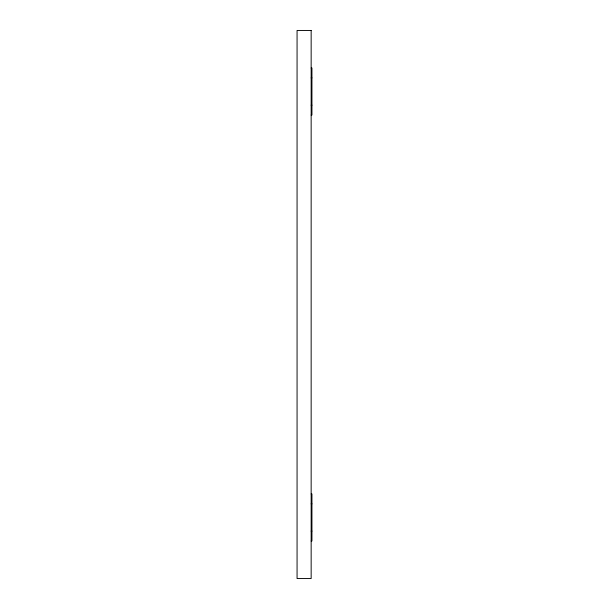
<?xml version="1.0" encoding="UTF-8"?>
<svg xmlns="http://www.w3.org/2000/svg" width="609" height="609" viewBox="0 0 609 609"><rect width="100%" height="100%" fill="white"/><g stroke="black" fill="none" stroke-linecap="round" stroke-linejoin="round"><path stroke-width="0.91" d="M311.153 68.033L311.937 68.033L311.937 115.017L311.153 115.017M311.153 77.899L311.937 77.899M311.153 105.151L311.937 105.151M311.153 493.983L311.937 493.983L311.937 540.967L311.153 540.967M311.153 503.849L311.937 503.849M311.153 531.101L311.937 531.101M311.153 30.45L297.063 30.45L297.063 578.55L311.153 578.55L311.153 30.45"/></g></svg>
